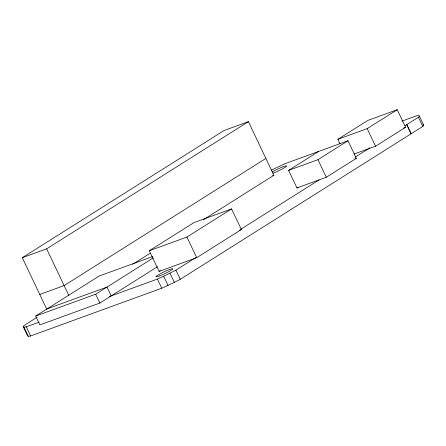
<?xml version="1.0" encoding="UTF-8"?>
<svg xmlns="http://www.w3.org/2000/svg" width="446" height="446" viewBox="0 0 446 446"><rect width="100%" height="100%" fill="white"/><g stroke="black" fill="none" stroke-linecap="round" stroke-linejoin="round"><path stroke-width="0.67" d="M422.959 124.713A26.877 2.854 -25.4 0 1 422.78 126.43L180.273 279.296L174.341 282.368L161.759 288.211L30.64 335.961L28.299 336.295L27.557 335.821L23.214 326.667L24.129 325.424L37.079 317.257M405.001 125.744L418.437 117.276L422.78 126.43M46.88 309.452L22.3 257.693L224.054 130.516L248.411 121.646L273.877 175.284L203.292 219.778M22.3 257.693L46.652 248.823L248.411 121.646M265.872 158.419L64.112 285.596L39.761 294.466M157.499 266.708L99.848 303.051L39.911 324.878L35.719 316.047L99.229 276.013L152.649 256.556M149.31 250.752L193.96 222.61L231.563 208.918L241.358 229.551L196.708 257.693L159.11 271.391L149.31 250.752L186.913 237.06L231.563 208.918M132.707 264.266L150.352 253.144M271.385 170.099L285.15 163.637L347.986 140.752L356.332 158.336L326.299 177.268L296.958 187.95L288.612 170.366L318.645 151.434M339.947 143.718L337.862 139.325L367.9 120.392L397.235 109.705L405.587 127.288L375.549 146.221L354.029 154.06M35.719 316.047L95.656 294.221L153.307 257.877M288.612 170.366L317.948 159.685L347.986 140.752M337.862 139.325L367.197 128.638L397.235 109.705M159.11 271.391L160.281 270.65M296.958 187.95L298.14 187.209M109.27 296.59L157.416 279.057L163.682 276.252L175.925 270.142L196.011 257.481M241.241 228.971L319.107 179.889M354.966 157.287L370.124 147.732M401.918 121.117L416.43 115.854A26.877 2.854 -25.4 0 1 418.437 117.276M272.595 175.746L273.877 175.284M403.624 128.008L405.587 127.288M355.027 158.809L356.332 158.336M239.513 230.22L241.358 229.551M47.092 308.872L107.029 287.046L111.227 295.876M23.214 326.667L23.95 327.141L26.297 326.807L39.114 322.14M419.352 116.032L423.7 125.181M406.903 124.573L411.245 133.728M406.657 124.702L411.006 133.856M367.197 128.638L375.549 146.221M317.948 159.685L326.299 177.268M186.913 237.06L196.708 257.693M175.925 270.142L180.273 279.296M169.993 273.214L174.341 282.368M163.682 276.252L168.03 285.407M157.416 279.057L161.759 288.211M95.656 294.221L99.848 303.051M46.652 248.823L68.857 295.587M26.297 326.807L30.64 335.961M23.95 327.141L28.299 336.295M272.149 172A9.255 0.981 -25.4 0 1 283.807 166.486A9.255 0.981 -25.4 0 1 284.576 167.64A9.255 0.981 -25.4 0 1 272.969 173.221M159.133 276.074A9.255 0.981 -25.4 0 0 172.635 269.066A9.255 0.981 -25.4 0 0 161.324 273.186A9.255 0.981 -25.4 0 0 159.133 276.074"/></g></svg>
